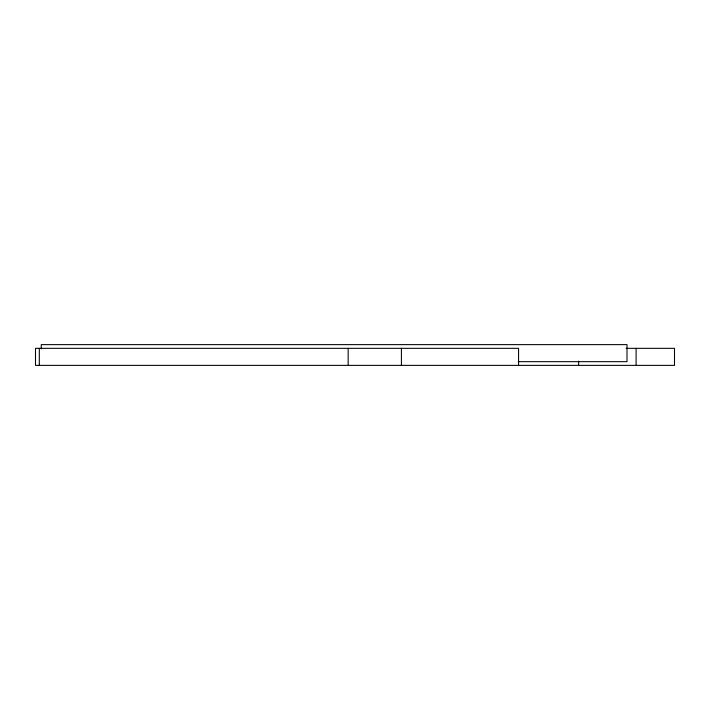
<?xml version="1.0" encoding="UTF-8"?>
<svg xmlns="http://www.w3.org/2000/svg" width="710" height="710" viewBox="0 0 710 710"><rect width="100%" height="100%" fill="white"/><g stroke="black" fill="none" stroke-linecap="round" stroke-linejoin="round"><path stroke-width="1.06" d="M626.158 348.335L674.5 348.335L674.5 365.375L35.5 365.375L35.5 348.335L518.566 348.335L518.566 365.375M518.282 361.665L627.001 361.665L627.001 344.625L41.251 344.625L41.251 348.885M636.098 348.335L636.098 365.375M578.65 361.115L578.65 365.375M401.416 348.335L401.416 365.375M348.166 348.335L348.166 365.375M39.316 348.335L39.316 365.375"/></g></svg>
